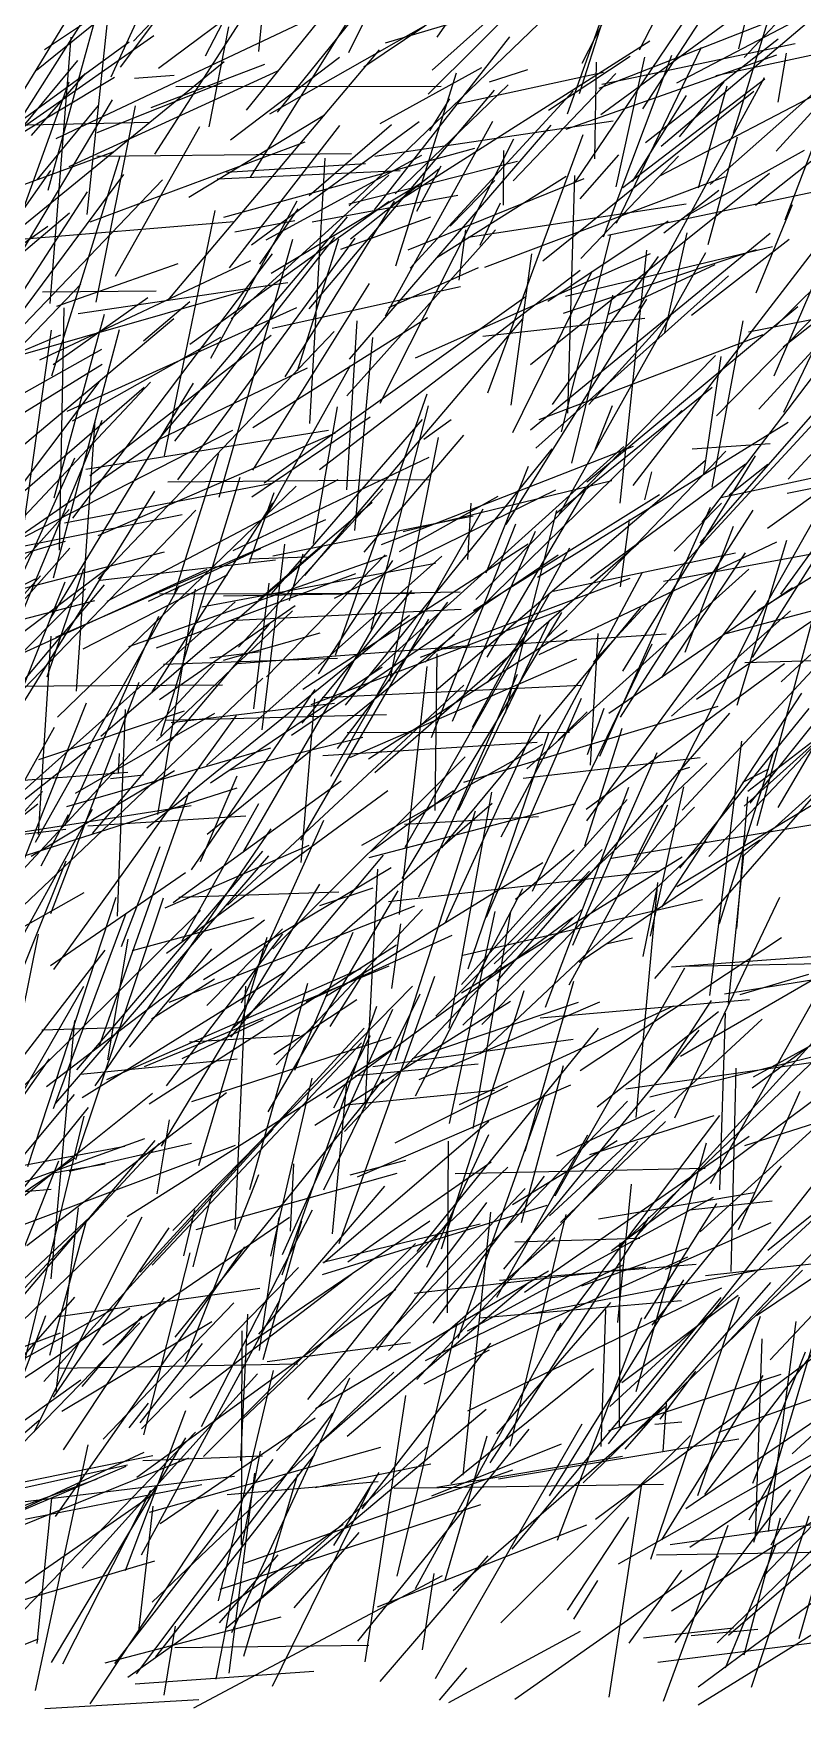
# Model space of a CAD drawing. Header units: metres. Extents: x 0 to 1019, y 0 to 619.
# Drawn here: x 886.1 to 942.9, y 0.1 to 123.7 of the extents above; entities that cross this region are included whole.
import ezdxf

# ---------------------------------------------------------------- set-up
doc = ezdxf.new("R2010")
doc.units = ezdxf.units.M

msp = doc.modelspace()

# ---------------------------------------------------------------- linework, layer by layer
at = {"color": 232}
for p, q in [((891.85, 120.55), (900.93, 140.31)), ((890.14, 65.23), (901.79, 65.96))]:
    msp.add_line(p, q, dxfattribs=at)
at = {"color": 230}
for p, q in [((892.53, 121.24), (906.87, 140.36)), ((926.14, 112.78), (934.02, 124.42)), ((902.83, 106.71), (905.67, 110.78)), ((934.7, 5.44), (939.62, 5.92))]:
    msp.add_line(p, q, dxfattribs=at)
at = {"color": 207}
for p, q in [((915.93, 123.47), (927.94, 140.63)), ((891.6, 47.96), (893.12, 56.87)), ((903.38, 25.68), (913.96, 27.07))]:
    msp.add_line(p, q, dxfattribs=at)
at = {"color": 127}
for p, q in [((909.41, 122.34), (918.08, 139.73)), ((879.04, 112.45), (895.01, 123.6)), ((909.41, 111.16), (921.86, 114.31)), ((905.88, 62.52), (906.9, 74.62)), ((873.48, 67.68), (893.08, 69.19))]:
    msp.add_line(p, q, dxfattribs=at)
at = {"color": 15}
for p, q in [((938.22, 122.6), (941.82, 137.61)), ((900.15, 82.22), (917.63, 82.5))]:
    msp.add_line(p, q, dxfattribs=at)
at = {"color": 168}
for p, q in [((883.28, 116.08), (895.13, 135.47)), ((934.73, 102.95), (941.93, 108.56)), ((907.26, 59.34), (911.2, 60.64)), ((904.48, 32.08), (911.48, 51.91)), ((928.63, 0.88), (931.06, 16.63))]:
    msp.add_line(p, q, dxfattribs=at)
at = {"color": 192}
for p, q in [((895.07, 114.82), (907.95, 134.82)), ((890.9, 83.48), (908.32, 101.73))]:
    msp.add_line(p, q, dxfattribs=at)
at = {"color": 213}
for p, q in [((926.44, 119.3), (931.77, 135.97)), ((936.09, 112.59), (953.86, 128.27)), ((909.89, 46.8), (918.97, 47.66))]:
    msp.add_line(p, q, dxfattribs=at)
at = {"color": 164}
for p, q in [((926.65, 121.55), (933.52, 135)), ((933.43, 85.52), (936.94, 89.06)), ((901.02, 35.42), (901.81, 53.39)), ((897.22, 33.47), (898.03, 36.88))]:
    msp.add_line(p, q, dxfattribs=at)
at = {"color": 91}
for p, q in [((938.6, 121.97), (951.32, 135.51)), ((883.61, 105.94), (888.74, 120.18)), ((930.84, 103.46), (940.1, 120.49)), ((919.45, 106.48), (937.23, 113.18)), ((897.32, 25.67), (902.75, 39.49)), ((914.33, 8.92), (925.08, 28.54))]:
    msp.add_line(p, q, dxfattribs=at)
at = {"color": 20}
msp.add_line((886.34, 121.04), (902.68, 134.23), dxfattribs=at)
at = {"color": 189}
for p, q in [((893.5, 123.16), (902.56, 132.79)), ((880.06, 83.52), (890.96, 97.98)), ((912.44, 75.9), (916.02, 93.9)), ((881.2, 12.96), (892.95, 17.94))]:
    msp.add_line(p, q, dxfattribs=at)
at = {"color": 215}
for p, q in [((902.77, 122.41), (903.8, 133.05)), ((924.11, 103.98), (933, 109.91)), ((908.42, 77.82), (915.2, 97.12)), ((912.76, 16.33), (932.66, 16.62))]:
    msp.add_line(p, q, dxfattribs=at)
at = {"color": 8}
for p, q in [((904.15, 117.93), (916.2, 132.88)), ((887.46, 98.46), (892.52, 114.7)), ((886.17, 20.47), (894.14, 36.35))]:
    msp.add_line(p, q, dxfattribs=at)
at = {"color": 186}
for p, q in [((940.98, 115.04), (957.66, 133.46)), ((887.6, 83.55), (892.48, 101.89)), ((914.71, 77.69), (930.2, 83.51)), ((932.02, 21.05), (934, 21.21))]:
    msp.add_line(p, q, dxfattribs=at)
at = {"color": 9}
for p, q in [((882.12, 112.61), (894.1, 131.51)), ((939.5, 104.6), (942.18, 111.11)), ((913.15, 85.48), (920.44, 89.57)), ((916.27, 63.61), (930.98, 81.36)), ((888.58, 66.65), (903.65, 70.99))]:
    msp.add_line(p, q, dxfattribs=at)
at = {"color": 103}
for p, q in [((902.15, 113.12), (913.62, 131.52)), ((899.09, 116.85), (900.55, 124.23)), ((938.19, 35.42), (942.75, 45.64))]:
    msp.add_line(p, q, dxfattribs=at)
at = {"color": 14}
for p, q in [((886.92, 122.55), (899.67, 131.08)), ((936, 62.97), (953.02, 80.97)), ((920.37, 53.75), (937.54, 73.55)), ((909.51, 39.45), (913.61, 40.55)), ((928.6, 19.59), (944.27, 39.44))]:
    msp.add_line(p, q, dxfattribs=at)
at = {"color": 157}
for p, q in [((895.36, 121.18), (908.34, 130.86)), ((902.23, 108.12), (914.6, 117.23)), ((917.84, 55.68), (935.52, 59.79))]:
    msp.add_line(p, q, dxfattribs=at)
at = {"color": 35}
for p, q in [((898.81, 122.09), (903.48, 131.09)), ((934.34, 110.28), (943.07, 115.13)), ((892.39, 69.12), (892.48, 70.56)), ((917.58, 44.66), (933.39, 51.94)), ((891.41, 3.43), (904.4, 6.82))]:
    msp.add_line(p, q, dxfattribs=at)
at = {"color": 191}
for p, q in [((915.27, 119.27), (926.17, 130.1)), ((898.95, 64.62), (917.22, 79.37)), ((873.89, 28.95), (887.29, 48.03)), ((926.03, 6.66), (927.8, 9.51))]:
    msp.add_line(p, q, dxfattribs=at)
at = {"color": 225}
for p, q in [((925.57, 117.81), (930.07, 130.39)), ((928.03, 117.76), (943.18, 128.86))]:
    msp.add_line(p, q, dxfattribs=at)
at = {"color": 205}
for p, q in [((933.64, 120.1), (953.54, 130.55)), ((909.45, 99.69), (924.36, 116.97)), ((914.45, 33.8), (927.84, 50.29))]:
    msp.add_line(p, q, dxfattribs=at)
at = {"color": 131}
for p, q in [((901.86, 118.07), (910.61, 128.92)), ((909.34, 33.04), (919.93, 40.43))]:
    msp.add_line(p, q, dxfattribs=at)
at = {"color": 233}
for p, q in [((930.89, 122.53), (934.5, 129.59)), ((885.31, 13.6), (897.59, 18.56)), ((905.36, 7.48), (910.17, 13.04))]:
    msp.add_line(p, q, dxfattribs=at)
at = {"color": 220}
for p, q in [((931.13, 118.18), (938.05, 128.82)), ((941.13, 118.67), (941.74, 122.29)), ((933.64, 60.74), (950.4, 70.86)), ((879.95, 36.25), (889.83, 53.38)), ((914.11, 48.06), (926.36, 52.2)), ((884.48, 15.22), (900.97, 17.21))]:
    msp.add_line(p, q, dxfattribs=at)
at = {"color": 109}
for p, q in [((915.56, 121.04), (923.35, 127.99)), ((938.94, 101.71), (953.38, 104.56))]:
    msp.add_line(p, q, dxfattribs=at)
at = {"color": 216}
for p, q in [((932.48, 115.43), (947.66, 128.27)), ((917.32, 118.53), (928.23, 120.89)), ((921.53, 94.28), (927.39, 106.2)), ((895.2, 78.37), (909.92, 83.86)), ((874.33, 0.37), (886.48, 5.2))]:
    msp.add_line(p, q, dxfattribs=at)
at = {"color": 98}
for p, q in [((890.07, 110.38), (891.76, 126.27)), ((887.64, 89.45), (891.37, 103.01))]:
    msp.add_line(p, q, dxfattribs=at)
at = {"color": 175}
for p, q in [((903.58, 117.8), (918.69, 126.41)), ((932.67, 109.02), (936.73, 112.18)), ((932.02, 53.96), (948.74, 73.15)), ((911.05, 63.37), (917.15, 67.85)), ((939.53, 29.08), (952.9, 38.06)), ((910.08, 5.03), (922.73, 20.69))]:
    msp.add_line(p, q, dxfattribs=at)
at = {"color": 247}
for p, q in [((937.82, 116.37), (941.11, 127.12)), ((894.49, 65.08), (913.88, 80.79)), ((895.9, 73.03), (912.18, 73.45)), ((922.17, 35.93), (925.26, 47.54)), ((902.77, 27.69), (912.06, 38.63)), ((897.67, 23), (909.61, 32.13))]:
    msp.add_line(p, q, dxfattribs=at)
at = {"color": 125}
for p, q in [((887.2, 112.18), (890.83, 125.32)), ((887.85, 103.61), (896.79, 106.75)), ((919.55, 83.92), (922.68, 91.78)), ((917.84, 50.52), (926.59, 59.03))]:
    msp.add_line(p, q, dxfattribs=at)
at = {"color": 26}
for p, q in [((909.43, 111.02), (924.67, 125.65)), ((936.51, 120.64), (955.09, 124.6)), ((940.91, 102.11), (950.76, 111.96)), ((896.55, 93.64), (908.38, 108.7)), ((939.3, 46.7), (958.04, 56.92)), ((894.84, 50.99), (899.48, 53.94))]:
    msp.add_line(p, q, dxfattribs=at)
at = {"color": 2}
for p, q in [((927.89, 119.7), (942.36, 125.36)), ((911.3, 110.71), (921.3, 123.5)), ((928.8, 62.85), (948.71, 66.17)), ((899.61, 2.21), (902.88, 19.06))]:
    msp.add_line(p, q, dxfattribs=at)
at = {"color": 120}
for p, q in [((941.63, 109.99), (947.52, 125.38)), ((910.52, 121.27), (915.03, 124.3)), ((935.19, 15.78), (939.82, 29.02))]:
    msp.add_line(p, q, dxfattribs=at)
at = {"color": 59}
for p, q in [((887.79, 115.99), (905.75, 124.46)), ((893.57, 120.45), (896.5, 120.65)), ((918.8, 81.94), (936.49, 99.97)), ((897.1, 56.75), (902.75, 66.88)), ((888.22, 22.01), (899.28, 28.63))]:
    msp.add_line(p, q, dxfattribs=at)
at = {"color": 90}
for p, q in [((912.12, 123.04), (916.84, 124.44)), ((910.55, 85.45), (917.9, 94.07)), ((936.82, 38.35), (937.22, 51.39)), ((906.96, 19.42), (924.62, 34.83))]:
    msp.add_line(p, q, dxfattribs=at)
at = {"color": 65}
for p, q in [((876.73, 111.13), (893.19, 123.13)), ((892.17, 105.83), (898.4, 116.88)), ((901.68, 10.79), (921.53, 17.67))]:
    msp.add_line(p, q, dxfattribs=at)
at = {"color": 27}
for p, q in [((887.34, 103.8), (888.89, 123.47)), ((887.78, 23.45), (889.45, 37.03)), ((940.4, 13.12), (942.46, 28.63))]:
    msp.add_line(p, q, dxfattribs=at)
at = {"color": 1}
for p, q in [((896.04, 104.02), (911.67, 122.53)), ((883.8, 100.55), (895.64, 112.92)), ((916.9, 109.51), (920.19, 112.88)), ((908.34, 82.04), (924.7, 90.04)), ((920.99, 73.56), (924.76, 88.51)), ((923.53, 51.06), (939, 52.4)), ((894.1, 11.41), (904.34, 30.26))]:
    msp.add_line(p, q, dxfattribs=at)
at = {"color": 31}
for p, q in [((912.76, 111.19), (931.63, 123.2)), ((929.15, 112.41), (931.27, 122)), ((926.54, 107.12), (933.76, 114.69)), ((895.78, 92.56), (899.54, 110.67)), ((881.16, 76.11), (898.94, 84.19)), ((938.06, 57.65), (938.89, 67.36)), ((889.72, 45.18), (904.68, 54.45)), ((911.53, 7.56), (926.98, 13.61)), ((914.86, 4.39), (915.71, 10.03))]:
    msp.add_line(p, q, dxfattribs=at)
at = {"color": 111}
for p, q in [((928.09, 119.99), (942.37, 123)), ((880.99, 106), (900.21, 121.68)), ((872.48, 108.7), (892.09, 120.52)), ((918.61, 81.14), (932.36, 89.69)), ((910.62, 3.5), (913.62, 23.17))]:
    msp.add_line(p, q, dxfattribs=at)
at = {"color": 45}
for p, q in [((929.18, 109.72), (935.45, 122.73)), ((894.89, 75.12), (903.8, 89.09)), ((876.61, 52.77), (887.66, 72.51)), ((897.1, 48.04), (903.1, 50.93)), ((920.33, 20.33), (928.75, 30.02))]:
    msp.add_line(p, q, dxfattribs=at)
at = {"color": 184}
for p, q in [((931.32, 115.68), (941.13, 123.35)), ((885.96, 116.21), (889.96, 120.78)), ((909.85, 87.05), (911.18, 101.28)), ((915.04, 77.31), (934, 95.9)), ((909.17, 74.13), (924.42, 93.06)), ((933.86, 62.1), (943.4, 73.89))]:
    msp.add_line(p, q, dxfattribs=at)
at = {"color": 5}
for p, q in [((939.45, 111.07), (954.57, 123.06)), ((920.84, 111.05), (920.86, 115.1)), ((887.34, 80.49), (897.94, 97.92)), ((924.76, 40.85), (932.02, 44.24)), ((875.73, 20.5), (892.05, 29.58))]:
    msp.add_line(p, q, dxfattribs=at)
at = {"color": 93}
for p, q in [((877.41, 107.3), (889.38, 121.74)), ((921.41, 96.3), (922.93, 107.47)), ((915.51, 71.76), (921.75, 87.54)), ((905.42, 47.18), (909.74, 57.38)), ((928.05, 19.4), (928.39, 29.5))]:
    msp.add_line(p, q, dxfattribs=at)
at = {"color": 133}
for p, q in [((894.8, 118.27), (903.2, 121.48)), ((927.26, 83.52), (938.7, 91.97)), ((901.27, 78.43), (911.91, 90.12)), ((895.31, 66.06), (898.09, 82.7)), ((890.47, 64.66), (903.54, 80.12)), ((883.65, 60.19), (899.48, 77.19)), ((909.48, 70.28), (926.24, 77.57))]:
    msp.add_line(p, q, dxfattribs=at)
at = {"color": 159}
for p, q in [((900.67, 115.88), (908.71, 121.99)), ((900.44, 59.36), (917.91, 75.62))]:
    msp.add_line(p, q, dxfattribs=at)
at = {"color": 80}
for p, q in [((911.72, 117.08), (919.24, 121.22)), ((935.36, 86.12), (951.82, 104.96)), ((887.77, 79.17), (907.72, 87.84)), ((883.57, 66.25), (901, 81.76)), ((898.67, 53.88), (912.53, 62.16)), ((924.24, 36.43), (939.94, 50.96)), ((912.98, 9.83), (917.43, 28.55))]:
    msp.add_line(p, q, dxfattribs=at)
at = {"color": 209}
for p, q in [((924.15, 118.08), (930.2, 122.06)), ((908.57, 70.93), (916.71, 81.74)), ((871.61, 62.97), (888.51, 64.99)), ((938.65, 41.63), (957.43, 47.61)), ((921.32, 19.43), (925.46, 36.53))]:
    msp.add_line(p, q, dxfattribs=at)
at = {"color": 102}
for p, q in [((925.46, 116.67), (941.01, 122.17)), ((915.4, 116.54), (916.86, 118.91)), ((902.4, 73.88), (903.53, 83.15)), ((895.25, 38.06), (896.16, 43.52)), ((935.75, 32.03), (951.2, 33.71)), ((909.28, 20.17), (922.67, 31.5)), ((875.36, 17.82), (893.23, 29.62))]:
    msp.add_line(p, q, dxfattribs=at)
at = {"color": 160}
for p, q in [((927.57, 114.49), (927.69, 121.62)), ((918.2, 84.9), (918.44, 89.05)), ((895.19, 71.5), (905.25, 81.11)), ((893.99, 32.27), (910.55, 50.28)), ((915.07, 25.76), (929.61, 32.78)), ((931.71, 11.09), (938.26, 30.46)), ((932.41, 21.41), (935.04, 24.95))]:
    msp.add_line(p, q, dxfattribs=at)
at = {"color": 110}
msp.add_line((928.21, 108.73), (933.27, 122.14), dxfattribs=at)
at = {"color": 84}
msp.add_line((932.37, 113.22), (949.88, 122.37), dxfattribs=at)
at = {"color": 88}
for p, q in [((888.76, 113.92), (904.17, 120.98)), ((934.77, 93.08), (940.54, 93.47)), ((878.57, 81), (895.8, 85.46)), ((911.33, 69.17), (930.8, 86.11)), ((906.38, 22.88), (917.02, 36.3))]:
    msp.add_line(p, q, dxfattribs=at)
at = {"color": 187}
for p, q in [((890.81, 116.42), (900.08, 120.13)), ((927.6, 93.03), (928.89, 96.28)), ((885.95, 63), (896.53, 69.32)), ((904.04, 47.59), (914.84, 59.06)), ((912.82, 41.82), (921.16, 46)), ((904.07, 19.09), (922.44, 38.46)), ((882.4, 25.65), (888.11, 27.79))]:
    msp.add_line(p, q, dxfattribs=at)
at = {"color": 239}
for p, q in [((912.89, 106.57), (917.35, 120.83)), ((941.32, 82.34), (951.09, 95.87)), ((895.57, 41.58), (907.27, 60.91))]:
    msp.add_line(p, q, dxfattribs=at)
at = {"color": 75}
for p, q in [((919.8, 120.16), (922.64, 121.08)), ((925.04, 35.93), (932.79, 43.4))]:
    msp.add_line(p, q, dxfattribs=at)
at = {"color": 47}
for p, q in [((921.54, 112.85), (929.13, 120.78)), ((940.33, 87.21), (947.55, 92.38)), ((929.48, 73.26), (939.28, 88.53)), ((914.33, 45.29), (922.26, 60.61)), ((893.99, 21.14), (898.6, 27.01)), ((931.18, 5.27), (937.83, 6.02))]:
    msp.add_line(p, q, dxfattribs=at)
at = {"color": 228}
for p, q in [((929.65, 112.37), (940.13, 120.4)), ((886.39, 112.94), (890.91, 118.43)), ((933.25, 54.81), (949.96, 56.04))]:
    msp.add_line(p, q, dxfattribs=at)
at = {"color": 81}
for p, q in [((933.84, 116.11), (937.12, 120.17)), ((879.28, 84.65), (894.29, 97.61)), ((902.73, 81.92), (911.14, 89.12)), ((926.5, 47.17), (941.37, 56.98))]:
    msp.add_line(p, q, dxfattribs=at)
at = {"color": 254}
for p, q in [((881.4, 101.17), (891.95, 118.83)), ((904.71, 98.38), (912.77, 111.35)), ((937.51, 89.68), (940.35, 91.94)), ((879.11, 84.64), (897.09, 88.21)), ((916.54, 58.08), (923.57, 73.44)), ((876, 58.66), (886.43, 66.85)), ((921.73, 59.82), (926.05, 63.45))]:
    msp.add_line(p, q, dxfattribs=at)
at = {"color": 142}
for p, q in [((896.62, 119.82), (916.24, 119.86)), ((906.49, 111.78), (912.56, 117.03)), ((914.24, 30.72), (931.34, 32.66))]:
    msp.add_line(p, q, dxfattribs=at)
at = {"color": 174}
for p, q in [((906.48, 103.41), (920.17, 119.55)), ((912.34, 59.65), (932.28, 61.9)), ((908.03, 50.4), (910.7, 54.62)), ((878.73, 37.68), (887.42, 38.39)), ((931.25, 28.82), (936.59, 37.35))]:
    msp.add_line(p, q, dxfattribs=at)
at = {"color": 29}
for p, q in [((912.84, 111.9), (921.17, 119.94)), ((876.33, 14.35), (893.06, 18.05))]:
    msp.add_line(p, q, dxfattribs=at)
at = {"color": 227}
for p, q in [((913.94, 106.42), (925.99, 119.47)), ((928.59, 103.01), (936.46, 106.67)), ((914.57, 59.98), (921.86, 76.42))]:
    msp.add_line(p, q, dxfattribs=at)
at = {"color": 138}
for p, q in [((923.74, 106.95), (939.33, 119.48)), ((888.41, 87.6), (903.71, 90.54)), ((884.47, 72.86), (895.08, 89.94)), ((921.66, 0.73), (936.72, 11.29))]:
    msp.add_line(p, q, dxfattribs=at)
at = {"color": 38}
for p, q in [((930.35, 112.8), (934.35, 119.17)), ((937.27, 79.43), (943.79, 81.15)), ((887.77, 44.76), (903.51, 63.01)), ((898.12, 35.43), (912.97, 39.57))]:
    msp.add_line(p, q, dxfattribs=at)
at = {"color": 40}
for p, q in [((935.24, 112.34), (937.36, 119.87)), ((879.64, 95.63), (892.79, 113.32)), ((873.94, 88.71), (891.18, 99.31)), ((897.8, 44.88), (912.53, 49.62)), ((942.16, 18.86), (958.6, 34.07)), ((889.7, 23.82), (894.14, 29.03))]:
    msp.add_line(p, q, dxfattribs=at)
at = {"color": 56}
for p, q in [((890.75, 103.9), (893.66, 118.4)), ((929.65, 76.65), (939.45, 92.56)), ((895.73, 77.16), (908.58, 77.61))]:
    msp.add_line(p, q, dxfattribs=at)
at = {"color": 16}
for p, q in [((897.6, 111.64), (907.62, 117.74)), ((870.56, 49.87), (886.79, 67.77)), ((908.69, 34.4), (915.75, 54.12)), ((918.17, 27.94), (936.35, 37.81)), ((899.9, 8.87), (919.17, 15.12)), ((886.96, 0.05), (898.32, 0.72))]:
    msp.add_line(p, q, dxfattribs=at)
at = {"color": 6}
msp.add_line((874.9, 116.77), (894.68, 117.18), dxfattribs=at)
at = {"color": 132}
for p, q in [((900.6, 106.43), (908.75, 116.94)), ((915.92, 107.19), (925.45, 113.21)), ((873.15, 99.63), (887.17, 109.5)), ((909.25, 90.04), (910.03, 102.51)), ((906, 75.33), (922.66, 86.06)), ((905.18, 71.92), (924.87, 85.25)), ((930.48, 34.73), (946.07, 51.89)), ((901.86, 26.87), (915.38, 36.05)), ((907.48, 33), (919.1, 35.84))]:
    msp.add_line(p, q, dxfattribs=at)
at = {"color": 58}
msp.add_line((911.32, 114.68), (928.93, 117.28), dxfattribs=at)
at = {"color": 221}
for p, q in [((912.11, 102.9), (920.04, 117.26)), ((922.82, 94.48), (940.54, 109)), ((919.64, 75.82), (922.45, 79.25)), ((898.52, 20.88), (906.73, 36.87)), ((925.56, 7.32), (930.09, 14.17))]:
    msp.add_line(p, q, dxfattribs=at)
at = {"color": 154}
for p, q in [((919.67, 97.21), (926.72, 116.27)), ((941.49, 100.61), (955.37, 111.53)), ((893.42, 56.02), (902.42, 58.45)), ((886.74, 50.17), (892.44, 50.35))]:
    msp.add_line(p, q, dxfattribs=at)
at = {"color": 83}
for p, q in [((890.3, 109.83), (906.18, 115.73)), ((887.44, 3.44), (897.37, 20.04))]:
    msp.add_line(p, q, dxfattribs=at)
at = {"color": 136}
for p, q in [((900.17, 110.17), (918.71, 115.27)), ((939.6, 81.14), (955.77, 91.22)), ((896.29, 72.86), (908.34, 74.3)), ((893.21, 48.89), (899.29, 56.14)), ((908.21, 35.09), (909.25, 46.22)), ((921.68, 34.52), (930.91, 34.77)), ((908.29, 12.09), (911.65, 17.49)), ((886.38, 4.85), (887.47, 15.59)), ((933.14, 12.17), (950.44, 14.57))]:
    msp.add_line(p, q, dxfattribs=at)
at = {"color": 66}
for p, q in [((911.73, 96.43), (921.6, 115.95)), ((917.12, 8.77), (932.89, 22.45))]:
    msp.add_line(p, q, dxfattribs=at)
at = {"color": 10}
for p, q in [((935.96, 108.15), (938.11, 116.1)), ((902.08, 84.94), (906.32, 85.09)), ((921.47, 11.82), (936.9, 30.41))]:
    msp.add_line(p, q, dxfattribs=at)
at = {"color": 231}
msp.add_line((936.57, 95.5), (956, 115.36), dxfattribs=at)
at = {"color": 7}
for p, q in [((877.99, 109.86), (892.01, 115.01)), ((880.98, 76.23), (891.48, 84.19)), ((930.51, 62.58), (939.53, 80.45)), ((930.62, 43.69), (932.24, 61.04)), ((920.33, 30.42), (927.05, 42.42))]:
    msp.add_line(p, q, dxfattribs=at)
at = {"color": 117}
for p, q in [((890.8, 114.68), (909.6, 114.88)), ((881.4, 65.61), (888.45, 83.24)), ((882.72, 38.65), (886.49, 57.24))]:
    msp.add_line(p, q, dxfattribs=at)
at = {"color": 147}
msp.add_line((900.37, 113.5), (910.63, 114.15), dxfattribs=at)
at = {"color": 41}
msp.add_line((903.3, 108.51), (914.81, 114.75), dxfattribs=at)
at = {"color": 124}
for p, q in [((906.52, 94.93), (907.67, 114.54)), ((924.44, 96.35), (932.27, 107.26)), ((876.67, 30.47), (889.15, 45.39)), ((937.01, 26.69), (949.27, 39.63)), ((910.39, 14.79), (919.89, 27.04)), ((893.73, 2.62), (908.22, 21.87))]:
    msp.add_line(p, q, dxfattribs=at)
at = {"color": 105}
for p, q in [((914.42, 110.62), (916.23, 113.96)), ((884.32, 108.47), (900.94, 109.85)), ((939.45, 80.19), (945.88, 91.58)), ((928.68, 22.34), (947.62, 39.77)), ((903.76, 1.69), (910.98, 16.38))]:
    msp.add_line(p, q, dxfattribs=at)
at = {"color": 46}
for p, q in [((926.49, 111.52), (929.34, 114.77)), ((937.44, 5.46), (954.6, 20.27))]:
    msp.add_line(p, q, dxfattribs=at)
at = {"color": 240}
for p, q in [((879.6, 102.57), (887.4, 113.61)), ((906.81, 86.08), (908.57, 96.16)), ((938.67, 77.29), (952.24, 77.68)), ((916.85, 43.24), (920.21, 58.9)), ((906.25, 52.26), (917.03, 57.15)), ((936.13, 38.82), (943.84, 52.53))]:
    msp.add_line(p, q, dxfattribs=at)
at = {"color": 141}
msp.add_line((899.68, 113.01), (913.21, 113.61), dxfattribs=at)
at = {"color": 64}
for p, q in [((900.71, 102.67), (912.36, 113.27)), ((924.49, 82.55), (937.96, 85.4)), ((887.41, 31.79), (889.16, 50.85)), ((915.82, 2.26), (926.65, 21.08))]:
    msp.add_line(p, q, dxfattribs=at)
at = {"color": 223}
msp.add_line((903.68, 106.03), (914.77, 112.7), dxfattribs=at)
at = {"color": 106}
for p, q in [((909.52, 108.58), (916.05, 113.75)), ((923.46, 95.24), (940.02, 101.52)), ((938.1, 74.15), (941.76, 86.33)), ((906.62, 74.19), (925.24, 81.22)), ((879.07, 38.96), (892.86, 41.58))]:
    msp.add_line(p, q, dxfattribs=at)
at = {"color": 129}
for p, q in [((913.78, 107.76), (926.79, 113.04)), ((928.52, 56.55), (930.35, 56.95)), ((887.93, 29), (902.84, 31.08)), ((916.8, 0.49), (926.51, 5.77))]:
    msp.add_line(p, q, dxfattribs=at)
at = {"color": 180}
for p, q in [((922.82, 99.29), (940.48, 113.43)), ((900.87, 85.56), (915.34, 92.45)), ((927.75, 44.49), (936.72, 51.51)), ((886.87, 24.19), (903.83, 42.83)), ((881.11, 13.42), (887.02, 29.06)), ((892.91, 10.23), (897.37, 22.06))]:
    msp.add_line(p, q, dxfattribs=at)
at = {"color": 13}
for p, q in [((925.58, 95.7), (926.11, 113.24)), ((889.58, 46.9), (901.16, 48.02)), ((917.27, 39.55), (935.72, 39.94))]:
    msp.add_line(p, q, dxfattribs=at)
at = {"color": 95}
for p, q in [((928.54, 108.85), (948.4, 113.04)), ((914.32, 99.8), (931.7, 107.5)), ((889.3, 75.18), (890.66, 95.17)), ((906.92, 16.36), (915.47, 18.12))]:
    msp.add_line(p, q, dxfattribs=at)
at = {"color": 3}
for p, q in [((883.78, 102.28), (890.1, 112.04)), ((891.03, 83.36), (903.98, 84.86)), ((901.53, 21.39), (921.16, 40.03)), ((899.86, 6.38), (904.18, 11.4))]:
    msp.add_line(p, q, dxfattribs=at)
at = {"color": 76}
for p, q in [((897.67, 100.79), (912.38, 111.35)), ((907.44, 74.7), (926.55, 75.61)), ((936.78, 58.01), (940.81, 70.75)), ((901.47, 52.17), (907.56, 65.64)), ((910.05, 39.31), (925.8, 46.1)), ((907.47, 32.1), (924.07, 37.21)), ((887.74, 14.22), (901.73, 34.14))]:
    msp.add_line(p, q, dxfattribs=at)
at = {"color": 42}
for p, q in [((899.21, 99.77), (905.6, 111.38)), ((871.25, 89.23), (891.17, 100.43)), ((903.69, 82.37), (914.85, 95.24)), ((922.56, 69.44), (938.95, 84.18)), ((917.51, 66.39), (924.26, 80.44)), ((933.52, 4.92), (942.06, 16.19))]:
    msp.add_line(p, q, dxfattribs=at)
at = {"color": 171}
for p, q in [((906.7, 109.84), (917.47, 111.81)), ((915.53, 15.76), (925.11, 19.59))]:
    msp.add_line(p, q, dxfattribs=at)
at = {"color": 55}
for p, q in [((940.82, 98.47), (946.58, 111.79)), ((878.97, 83.43), (888.48, 86.26)), ((913.35, 61.35), (925.13, 80.99)), ((929.34, 34.14), (947.38, 51.37)), ((936.75, 20.45), (954.75, 26.87))]:
    msp.add_line(p, q, dxfattribs=at)
at = {"color": 94}
msp.add_line((869.82, 94.46), (888.78, 110.49), dxfattribs=at)
at = {"color": 87}
for p, q in [((895.12, 93.48), (909.32, 110.21)), ((905.96, 72.8), (914.06, 82.6)), ((941.11, 66.58), (950.08, 81.85)), ((927.25, 69.71), (927.82, 79.44)), ((924.87, 71.56), (927.02, 73.64)), ((922.88, 29.21), (939.44, 32.4)), ((932.13, 11.4), (951.77, 11.72))]:
    msp.add_line(p, q, dxfattribs=at)
at = {"color": 238}
for p, q in [((908.82, 107.81), (915.47, 110.21)), ((879.21, 30.86), (890.18, 44.43)), ((916.7, 29.26), (916.77, 41.95))]:
    msp.add_line(p, q, dxfattribs=at)
at = {"color": 86}
for p, q in [((918.23, 108.7), (934.33, 111.15)), ((933.74, 69.28), (934.59, 69.56)), ((906.94, 22.21), (924.15, 32.38))]:
    msp.add_line(p, q, dxfattribs=at)
at = {"color": 123}
for p, q in [((919.12, 108.1), (920.61, 111.23)), ((907.68, 52.63), (923.74, 62.52)), ((932.81, 32.49), (940.61, 35.95)), ((919.07, 28.89), (933.98, 30.19))]:
    msp.add_line(p, q, dxfattribs=at)
at = {"color": 23}
for p, q in [((900.98, 109.09), (905.42, 109.92)), ((895.43, 74.56), (905.45, 81.49)), ((916.82, 50.3), (919.97, 67.72))]:
    msp.add_line(p, q, dxfattribs=at)
at = {"color": 252}
for p, q in [((909.27, 96.99), (920.25, 109.24)), ((887.89, 73.25), (905.52, 90.3)), ((899.14, 77.64), (902.89, 78.11)), ((898.92, 51.96), (904.52, 57.63)), ((931.81, 28.35), (941.36, 40.13)), ((902.03, 7.41), (915.3, 19.45))]:
    msp.add_line(p, q, dxfattribs=at)
at = {"color": 202}
for p, q in [((917.56, 105.53), (918.05, 109.24)), ((941.55, 95.78), (945.59, 104.25)), ((928.62, 73.55), (942.17, 82.82)), ((891.23, 26.91), (905.03, 36.33)), ((917.85, 17.29), (919.89, 36.71))]:
    msp.add_line(p, q, dxfattribs=at)
at = {"color": 128}
for p, q in [((925.11, 94.33), (928.77, 108.88)), ((922.29, 68.74), (935.36, 70.28)), ((918.6, 42.87), (921.37, 58.88))]:
    msp.add_line(p, q, dxfattribs=at)
at = {"color": 121}
for p, q in [((930.42, 90.35), (945.56, 110.02)), ((896.85, 59.95), (908.66, 60.36)), ((879.47, 40.57), (891.4, 56.05))]:
    msp.add_line(p, q, dxfattribs=at)
at = {"color": 222}
for p, q in [((932.76, 101.67), (934.41, 109.03)), ((935.71, 15.86), (950.69, 35.48))]:
    msp.add_line(p, q, dxfattribs=at)
at = {"color": 39}
for p, q in [((896.78, 90.79), (909.88, 108.62)), ((903.74, 101.97), (917.65, 105.05)), ((939.7, 96), (946.68, 103.6)), ((883.97, 83.24), (888.74, 88.58)), ((903.8, 85.16), (918.59, 88.11))]:
    msp.add_line(p, q, dxfattribs=at)
at = {"color": 82}
msp.add_line((899.83, 89.49), (905.28, 108.55), dxfattribs=at)
at = {"color": 244}
for p, q in [((905.62, 98.82), (908.68, 108.58)), ((887.39, 58.75), (893.93, 75.83)), ((932.52, 12.5), (940.01, 24.64))]:
    msp.add_line(p, q, dxfattribs=at)
at = {"color": 162}
for p, q in [((925.27, 103.09), (939.52, 107.78)), ((889.97, 91.57), (907.91, 94.44)), ((929.28, 28.56), (930.28, 38.77))]:
    msp.add_line(p, q, dxfattribs=at)
at = {"color": 226}
for p, q in [((925.41, 104.33), (940.71, 108.01)), ((902.31, 91.49), (910.93, 105.27)), ((889.78, 78.29), (900.48, 83.8)), ((920.54, 31.68), (935.07, 32.85)), ((878.69, 11.71), (894.28, 18.99))]:
    msp.add_line(p, q, dxfattribs=at)
at = {"color": 49}
for p, q in [((929.45, 89.06), (931.41, 107.75)), ((905.02, 81.88), (906.03, 85.32)), ((873.97, 51.34), (889.85, 60.31)), ((929.57, 24.12), (938.16, 30.57))]:
    msp.add_line(p, q, dxfattribs=at)
at = {"color": 126}
for p, q in [((886.59, 99.63), (902.16, 106.98)), ((891.81, 68.72), (894.25, 69)), ((923.94, 51.85), (930.1, 68.09)), ((918.69, 26.25), (934.45, 33.41)), ((888.32, 19.16), (895.8, 30.39)), ((928.62, 20.58), (941.35, 24.75))]:
    msp.add_line(p, q, dxfattribs=at)
at = {"color": 53}
for p, q in [((889.03, 87.95), (903.76, 107.47)), ((888.76, 39.73), (897.79, 41.79)), ((924.82, 12.48), (931.04, 28.93))]:
    msp.add_line(p, q, dxfattribs=at)
at = {"color": 37}
msp.add_line((912.37, 103.51), (918.99, 106.47), dxfattribs=at)
at = {"color": 12}
for p, q in [((924.95, 88.22), (935.79, 107.56)), ((903.35, 88.18), (909.53, 99.21)), ((894.2, 18.37), (903.02, 18.71))]:
    msp.add_line(p, q, dxfattribs=at)
at = {"color": 201}
msp.add_line((877.17, 92.25), (889.61, 105.23), dxfattribs=at)
at = {"color": 43}
for p, q in [((889.42, 103.07), (904.91, 105.36)), ((880.47, 73.12), (889.18, 92.41)), ((941.79, 89.8), (949.18, 91.26))]:
    msp.add_line(p, q, dxfattribs=at)
at = {"color": 250}
for p, q in [((907.23, 91.53), (926.49, 106.26)), ((932.74, 47.03), (936.19, 52.32)), ((893.89, 5.75), (894.95, 15))]:
    msp.add_line(p, q, dxfattribs=at)
at = {"color": 150}
msp.add_line((923.22, 93.12), (937.44, 105.84), dxfattribs=at)
at = {"color": 253}
for p, q in [((882.61, 99.29), (902.13, 104.87)), ((935.1, 74.58), (952.6, 86.51)), ((931.69, 57.08), (934.15, 68.1))]:
    msp.add_line(p, q, dxfattribs=at)
at = {"color": 85}
for p, q in [((886.77, 104.65), (895.18, 104.74)), ((915.86, 75.24), (935.72, 92.2)), ((906.89, 43.13), (921.35, 52.28))]:
    msp.add_line(p, q, dxfattribs=at)
at = {"color": 44}
for p, q in [((887.57, 99.29), (894.55, 104.24)), ((896.48, 82.19), (899.81, 92.73)), ((903.01, 72.31), (904.68, 86.02)), ((886.26, 64.02), (896.91, 82.97)), ((882.22, 54.71), (890.02, 74.31)), ((892.61, 56.31), (895.48, 63.7))]:
    msp.add_line(p, q, dxfattribs=at)
at = {"color": 177}
for p, q in [((894.24, 101.04), (897.66, 103.94)), ((938.5, 68.46), (940.42, 69.44)), ((910.61, 44.41), (911.56, 62.02)), ((895.77, 1.03), (896.6, 6.14))]:
    msp.add_line(p, q, dxfattribs=at)
at = {"color": 214}
for p, q in [((903.16, 90.56), (922.51, 104.33)), ((898.89, 69.69), (916.27, 85.14))]:
    msp.add_line(p, q, dxfattribs=at)
at = {"color": 30}
for p, q in [((921.02, 87.49), (931.41, 104.12)), ((907.75, 45.14), (925.93, 58.46)), ((921.49, 37.28), (929.22, 41.99)), ((891.26, 19.94), (900.92, 30))]:
    msp.add_line(p, q, dxfattribs=at)
at = {"color": 179}
for p, q in [((925.87, 92.02), (928.92, 104.42)), ((934.6, 11.97), (945.56, 19.33))]:
    msp.add_line(p, q, dxfattribs=at)
at = {"color": 24}
msp.add_line((880.31, 89.09), (896.48, 102.7), dxfattribs=at)
at = {"color": 249}
for p, q in [((888.04, 85.59), (888.39, 103.49)), ((916.23, 78.3), (932.84, 79.4))]:
    msp.add_line(p, q, dxfattribs=at)
at = {"color": 113}
for p, q in [((888.59, 95.86), (905.57, 103.5)), ((927.95, 70.38), (936.12, 88.77)), ((879.61, 63.88), (897.75, 66.72))]:
    msp.add_line(p, q, dxfattribs=at)
at = {"color": 17}
for p, q in [((902.32, 94.64), (915.23, 102.77)), ((917.07, 72.96), (923.19, 87)), ((925.68, 53.49), (932.96, 66.77)), ((893.03, 36.38), (912.76, 48.84)), ((894.26, 20.27), (897.68, 33.69))]:
    msp.add_line(p, q, dxfattribs=at)
at = {"color": 116}
for p, q in [((919.31, 101.38), (931.26, 102.72)), ((917.74, 53.52), (929.96, 67.18)), ((879.52, 19.42), (889.18, 30.42))]:
    msp.add_line(p, q, dxfattribs=at)
at = {"color": 255}
msp.add_line((926.98, 90.64), (942.58, 103.57), dxfattribs=at)
at = {"color": 211}
for p, q in [((927.14, 96.35), (933.28, 103.11)), ((940.54, 25.79), (950.76, 36.71)), ((894.69, 14.56), (911.78, 19.34))]:
    msp.add_line(p, q, dxfattribs=at)
at = {"color": 148}
for p, q in [((868.8, 93.36), (888.13, 101.49)), ((913.52, 65.35), (923.42, 65.91)), ((909.09, 42.67), (927.19, 61.88))]:
    msp.add_line(p, q, dxfattribs=at)
at = {"color": 22}
for p, q in [((884.67, 82.17), (887.44, 101.82)), ((926.85, 63.75), (929.59, 72.45)), ((933.91, 48.21), (948.64, 56.76))]:
    msp.add_line(p, q, dxfattribs=at)
at = {"color": 107}
for p, q in [((890.28, 91.11), (903.66, 101.47)), ((898.33, 40.14), (903.37, 57))]:
    msp.add_line(p, q, dxfattribs=at)
at = {"color": 57}
for p, q in [((906.15, 83.72), (922.25, 102.66)), ((932.65, 83.29), (946.31, 85.81)), ((920.85, 32.49), (935.28, 50.15)), ((929.83, 19.2), (940.58, 31.52))]:
    msp.add_line(p, q, dxfattribs=at)
at = {"color": 140}
for p, q in [((936.25, 90.25), (938.53, 102.52)), ((915.16, 32.65), (919.76, 42.44))]:
    msp.add_line(p, q, dxfattribs=at)
at = {"color": 100}
for p, q in [((888.99, 95.13), (899.96, 101.31)), ((878.55, 80.8), (894.75, 97.98)), ((869.21, 74.93), (886.26, 83.48)), ((937.16, 52.83), (953.24, 55.39)), ((912.33, 26.48), (930, 44.89)), ((889.7, 10.42), (902.67, 24.76))]:
    msp.add_line(p, q, dxfattribs=at)
at = {"color": 78}
for p, q in [((895.37, 93.75), (906.35, 99.05)), ((915.79, 66.35), (915.93, 77.92)), ((898.44, 62.59), (901.16, 68.93)), ((901.49, 12.17), (901.52, 27.93))]:
    msp.add_line(p, q, dxfattribs=at)
at = {"color": 134}
msp.add_line((935.64, 91.23), (936.91, 99.88), dxfattribs=at)
at = {"color": 229}
for p, q in [((935.51, 87.65), (943.59, 98.25)), ((876.33, 69), (889.96, 82.72)), ((941.34, 75.86), (946.46, 80.6)), ((926.93, 66.46), (941.58, 77.21)), ((902.82, 26.49), (904.27, 36.3))]:
    msp.add_line(p, q, dxfattribs=at)
at = {"color": 167}
msp.add_line((941.87, 90.82), (948.32, 97.83), dxfattribs=at)
at = {"color": 108}
for p, q in [((924.73, 88.31), (936.24, 97.61)), ((917.89, 68.45), (936.7, 74.06)), ((885.06, 24.01), (889.85, 43.78))]:
    msp.add_line(p, q, dxfattribs=at)
at = {"color": 77}
for p, q in [((902.24, 89.53), (910.98, 95.44)), ((879.72, 5.32), (894.91, 15.86)), ((937.24, 3.06), (940.99, 12.2))]:
    msp.add_line(p, q, dxfattribs=at)
at = {"color": 206}
for p, q in [((911.05, 79.75), (915.29, 96.25)), ((882.58, 47.84), (888.54, 62.64))]:
    msp.add_line(p, q, dxfattribs=at)
at = {"color": 33}
for p, q in [((927.48, 77.33), (944, 95.24)), ((930.11, 4.88), (934, 10.26))]:
    msp.add_line(p, q, dxfattribs=at)
at = {"color": 25}
for p, q in [((882.8, 85.22), (900.85, 94.44)), ((874.64, 63.21), (891.36, 83.02)), ((932.65, 0.6), (937.43, 13.58))]:
    msp.add_line(p, q, dxfattribs=at)
at = {"color": 70}
for p, q in [((884.29, 78.56), (891.19, 95.19)), ((897.78, 61.97), (906.92, 75.29)), ((894.66, 44.7), (912.93, 56.45)), ((896.41, 35.36), (914.12, 53.39)), ((894.88, 7.91), (912.72, 24.88))]:
    msp.add_line(p, q, dxfattribs=at)
at = {"color": 193}
for p, q in [((890.89, 86.66), (908.43, 94.24)), ((931.26, 89.3), (931.8, 91.38)), ((920.15, 55.03), (935.86, 69.85)), ((893.09, 2.36), (909, 13.66))]:
    msp.add_line(p, q, dxfattribs=at)
at = {"color": 203}
msp.add_line((914.95, 93.79), (916.97, 95.23), dxfattribs=at)
at = {"color": 200}
for p, q in [((923.34, 83.58), (941.86, 95.03)), ((911.18, 47.45), (925.99, 49.47))]:
    msp.add_line(p, q, dxfattribs=at)
at = {"color": 52}
for p, q in [((885.28, 86.74), (895.13, 93.56)), ((889.32, 47.2), (903.05, 63.36)), ((889.24, 40.58), (895.73, 59.91)), ((894.31, 47.47), (912.38, 54.9))]:
    msp.add_line(p, q, dxfattribs=at)
at = {"color": 169}
for p, q in [((911.12, 76.49), (929.72, 93.25)), ((927.86, 36.2), (939.35, 38.16)), ((887.59, 23.04), (896.14, 35.55))]:
    msp.add_line(p, q, dxfattribs=at)
at = {"color": 237}
for p, q in [((911.81, 86.01), (930.44, 93.27)), ((894.1, 20.71), (905.7, 32.61)), ((935.21, 0.31), (949.68, 9.27))]:
    msp.add_line(p, q, dxfattribs=at)
at = {"color": 21}
for p, q in [((924.09, 79.19), (937.25, 92.9)), ((919.62, 77.68), (926.96, 90.14)), ((929.48, 82.89), (930.14, 87.85)), ((881.4, 79.47), (890.64, 81.86)), ((900.78, 50.27), (920, 66.9)), ((929.88, 45.81), (947.7, 48.35)), ((926.61, 31.26), (934.43, 34.06))]:
    msp.add_line(p, q, dxfattribs=at)
at = {"color": 156}
for p, q in [((936.88, 89.47), (952.98, 92.94)), ((933.49, 43.68), (941.24, 59.97))]:
    msp.add_line(p, q, dxfattribs=at)
at = {"color": 185}
for p, q in [((891.55, 81.83), (908.62, 90.81)), ((927.03, 70.5), (928.27, 73.91)), ((922.39, 30.79), (938.97, 42.32)), ((872.67, 12.23), (889.61, 24.32))]:
    msp.add_line(p, q, dxfattribs=at)
at = {"color": 97}
msp.add_line((895.51, 71.91), (901.37, 90.98), dxfattribs=at)
at = {"color": 50}
for p, q in [((896.04, 90.63), (915.44, 90.8)), ((900.67, 69.36), (910.43, 71.77)), ((893.74, 17.14), (912.89, 31.02))]:
    msp.add_line(p, q, dxfattribs=at)
at = {"color": 241}
for p, q in [((913.41, 86.96), (928.84, 90.72)), ((901.43, 18.35), (901.94, 29.18))]:
    msp.add_line(p, q, dxfattribs=at)
at = {"color": 92}
for p, q in [((902.08, 84.69), (903.9, 89.85)), ((878.69, 32.54), (894.9, 45.49)), ((884.98, 31.35), (890.69, 36.73))]:
    msp.add_line(p, q, dxfattribs=at)
at = {"color": 63}
for p, q in [((939.23, 77.67), (947.06, 90.06)), ((929.32, 10.73), (944, 19.02))]:
    msp.add_line(p, q, dxfattribs=at)
at = {"color": 198}
for p, q in [((880.95, 70.73), (898.11, 88.54)), ((929.39, 20.8), (929.44, 34.44))]:
    msp.add_line(p, q, dxfattribs=at)
at = {"color": 4}
for p, q in [((908.08, 68.9), (919.33, 88.65)), ((931.16, 55.57), (932.2, 60.77)), ((907.54, 32.97), (919.76, 43.41)), ((939.32, 12.33), (945.04, 31.49))]:
    msp.add_line(p, q, dxfattribs=at)
at = {"color": 19}
msp.add_line((934.26, 78.05), (937.83, 87.36), dxfattribs=at)
at = {"color": 236}
for p, q in [((874.21, 69.29), (888.8, 85.74)), ((922.98, 60.4), (931.82, 78.68)), ((917.49, 27.39), (923.8, 45.23)), ((875.52, 5.16), (895.07, 10.96))]:
    msp.add_line(p, q, dxfattribs=at)
at = {"color": 145}
msp.add_line((891.09, 71.85), (907.43, 85.87), dxfattribs=at)
at = {"color": 178}
for p, q in [((894.61, 81.81), (902.91, 85.7)), ((887.7, 39.62), (891.41, 40.28)), ((939.24, 16.69), (943.13, 26.4)), ((899.78, 8), (903.84, 25))]:
    msp.add_line(p, q, dxfattribs=at)
at = {"color": 170}
for p, q in [((918.55, 72.52), (925.74, 85.77)), ((939.06, 66.91), (951.97, 83.12)), ((885.06, 35.67), (901.04, 41.64)), ((888.29, 3.34), (894.77, 16.17)), ((932.24, 3.47), (945.02, 5.07))]:
    msp.add_line(p, q, dxfattribs=at)
at = {"color": 151}
for p, q in [((923.46, 77.89), (941.02, 86.19)), ((900.14, 77.47), (907.28, 79.47)), ((919.57, 58.48), (926.6, 74.66)), ((932.52, 59.23), (942.87, 75.02)), ((902.09, 38.37), (906.39, 53.6))]:
    msp.add_line(p, q, dxfattribs=at)
at = {"color": 210}
for p, q in [((932.52, 76.19), (938.71, 85.39)), ((912.85, 47.91), (918.77, 66.34))]:
    msp.add_line(p, q, dxfattribs=at)
at = {"color": 135}
for p, q in [((934.02, 66.38), (952.21, 85.95)), ((907.49, 70.42), (923.32, 71.41)), ((881.73, 42.41), (898.46, 58.97)), ((939.2, 45.89), (956.02, 58.21)), ((924.83, 27.93), (936.8, 43.83)), ((895.14, 3.87), (906.89, 18.81))]:
    msp.add_line(p, q, dxfattribs=at)
at = {"color": 114}
msp.add_line((887.12, 76.24), (889.84, 84.24), dxfattribs=at)
at = {"color": 32}
for p, q in [((893.16, 78.46), (912.23, 85.18)), ((938.62, 66.69), (950.74, 77.58)), ((922.44, 41.2), (926.02, 53.75)), ((940.36, 33.89), (953.25, 44.25)), ((936.61, 4.89), (956.54, 24.39))]:
    msp.add_line(p, q, dxfattribs=at)
at = {"color": 217}
for p, q in [((898.55, 81.39), (915.81, 84.62)), ((895.95, 46.03), (904.54, 57.26))]:
    msp.add_line(p, q, dxfattribs=at)
at = {"color": 183}
for p, q in [((903.33, 76.24), (912.08, 85.23)), ((904.51, 33.57), (912.66, 51.7)), ((931.64, 45.23), (946.73, 48.94)), ((918.2, 22.03), (936.95, 31.12))]:
    msp.add_line(p, q, dxfattribs=at)
at = {"color": 158}
for p, q in [((907.16, 76.46), (912.66, 84.83)), ((883.37, 28.96), (887.99, 40.5)), ((900.42, 15.85), (911.58, 16.82))]:
    msp.add_line(p, q, dxfattribs=at)
at = {"color": 68}
for p, q in [((871.5, 66.73), (886.63, 83.68)), ((910.38, 63.79), (923.73, 71.27)), ((880.59, 16.25), (886.53, 21.34))]:
    msp.add_line(p, q, dxfattribs=at)
at = {"color": 173}
for p, q in [((920.67, 64.42), (931.1, 83.95)), ((919.23, 50.55), (934.95, 66.62))]:
    msp.add_line(p, q, dxfattribs=at)
at = {"color": 194}
for p, q in [((939.57, 65.25), (944.48, 83.47)), ((907.57, 38.35), (914.68, 52.83))]:
    msp.add_line(p, q, dxfattribs=at)
at = {"color": 18}
for p, q in [((895.43, 82.36), (914.26, 82.41)), ((942.66, 5.23), (944.96, 13.22))]:
    msp.add_line(p, q, dxfattribs=at)
at = {"color": 212}
for p, q in [((913.56, 63.66), (924.2, 82.32)), ((939.15, 1.62), (943.41, 14.27))]:
    msp.add_line(p, q, dxfattribs=at)
at = {"color": 34}
for p, q in [((926.98, 65.61), (939.46, 82.61)), ((925.95, 56.43), (932.19, 70.64)), ((914.43, 24.34), (930.76, 41.93)), ((893.63, 1.87), (906.82, 2.8))]:
    msp.add_line(p, q, dxfattribs=at)
at = {"color": 73}
for p, q in [((888.44, 65.26), (895.37, 80.71)), ((920.46, 17.02), (938.22, 19.97))]:
    msp.add_line(p, q, dxfattribs=at)
at = {"color": 36}
msp.add_line((900.58, 80.38), (917.71, 81.24), dxfattribs=at)
at = {"color": 242}
for p, q in [((901.64, 63.35), (911.86, 81)), ((930.63, 23.47), (935.83, 41.81)), ((881.6, 3.38), (898.07, 20.45))]:
    msp.add_line(p, q, dxfattribs=at)
at = {"color": 11}
for p, q in [((905.86, 64.16), (915.31, 80.5)), ((896.57, 27.47), (912, 46.52)), ((932.63, 19.02), (932.88, 22.61))]:
    msp.add_line(p, q, dxfattribs=at)
at = {"color": 208}
for p, q in [((933.25, 73.32), (942.03, 81.11)), ((926.42, 55.17), (939.77, 64.2)), ((909.19, 44.62), (920.17, 45.7)), ((886.27, 1.38), (890.16, 19.53)), ((911.72, 2.04), (919.7, 11.33))]:
    msp.add_line(p, q, dxfattribs=at)
at = {"color": 104}
for p, q in [((886.49, 64.58), (887.41, 79.23)), ((915.64, 28.5), (923.85, 39.36))]:
    msp.add_line(p, q, dxfattribs=at)
at = {"color": 204}
for p, q in [((910.87, 70.17), (925.54, 79.69)), ((899.2, 68.41), (911.87, 76.96))]:
    msp.add_line(p, q, dxfattribs=at)
at = {"color": 89}
for p, q in [((938.43, 62.91), (957.18, 79.82)), ((938.99, 13.99), (941.01, 17.54))]:
    msp.add_line(p, q, dxfattribs=at)
at = {"color": 139}
for p, q in [((901.17, 77.22), (918.32, 78.54)), ((883.05, 52.99), (890.48, 66.46)), ((903.64, 33.45), (906.69, 46.59))]:
    msp.add_line(p, q, dxfattribs=at)
at = {"color": 96}
for p, q in [((913.14, 58.68), (915.2, 77)), ((915.91, 16.4), (929.62, 18.69))]:
    msp.add_line(p, q, dxfattribs=at)
at = {"color": 118}
msp.add_line((882.62, 75.53), (900.08, 75.65), dxfattribs=at)
at = {"color": 28}
for p, q in [((884.89, 58.87), (903.06, 76.14)), ((937.65, 32.31), (938.01, 47.34)), ((877.33, 32.69), (889.16, 40.72)), ((939.99, 9.78), (949.82, 20.02))]:
    msp.add_line(p, q, dxfattribs=at)
at = {"color": 219}
for p, q in [((886.51, 70.12), (897.27, 73.71)), ((890.67, 46.03), (903.68, 65.02)), ((898.67, 18.67), (914.33, 34.39))]:
    msp.add_line(p, q, dxfattribs=at)
at = {"color": 199}
for p, q in [((887.62, 54.62), (901.12, 73.38)), ((900.68, 49.63), (911.96, 63.07)), ((912.59, 53.21), (913.25, 58)), ((895.46, 13.71), (906.93, 21.51))]:
    msp.add_line(p, q, dxfattribs=at)
at = {"color": 143}
for p, q in [((889.22, 67.63), (899.51, 73.55)), ((935.35, 35.26), (953, 51.27))]:
    msp.add_line(p, q, dxfattribs=at)
at = {"color": 176}
for p, q in [((892.32, 58.56), (892.92, 73.81)), ((938.62, 4.01), (941.29, 14.12))]:
    msp.add_line(p, q, dxfattribs=at)
at = {"color": 48}
msp.add_line((938.88, 67.78), (947.14, 74.15), dxfattribs=at)
at = {"color": 196}
for p, q in [((909.28, 72.11), (925.71, 72.14)), ((887.6, 44.35), (892.96, 58.79))]:
    msp.add_line(p, q, dxfattribs=at)
at = {"color": 144}
for p, q in [((918.22, 54.67), (924.17, 72.11)), ((905.11, 35.3), (905.35, 40.28))]:
    msp.add_line(p, q, dxfattribs=at)
at = {"color": 99}
for p, q in [((884.54, 66.47), (890.33, 71.04)), ((910.91, 62.88), (926.18, 66.87)), ((885.69, 40.07), (892.21, 59.97)), ((903.09, 25.82), (905.93, 36.05))]:
    msp.add_line(p, q, dxfattribs=at)
at = {"color": 152}
for p, q in [((936.07, 52.71), (938.44, 71.49)), ((920.64, 6.38), (934.65, 20.2))]:
    msp.add_line(p, q, dxfattribs=at)
at = {"color": 60}
for p, q in [((903.79, 56.14), (918, 70.32)), ((882.83, 38.02), (894.33, 42.13)), ((890.31, 0.4), (899.79, 14.71))]:
    msp.add_line(p, q, dxfattribs=at)
at = {"color": 115}
for p, q in [((896.42, 59.57), (908.84, 68.56)), ((891.53, 46.5), (910.32, 54.7)), ((934.29, 14.83), (954.08, 28.29)), ((933.24, 7.27), (947.91, 16.55))]:
    msp.add_line(p, q, dxfattribs=at)
at = {"color": 224}
for p, q in [((884.43, 62.7), (901.15, 68.03)), ((887.38, 54.91), (897.35, 61.78)), ((887.99, 25.18), (905.63, 25.51)), ((892.13, 3.38), (903.83, 18.44)), ((881.64, 13.29), (898.56, 16.58))]:
    msp.add_line(p, q, dxfattribs=at)
at = {"color": 165}
for p, q in [((890.96, 48.94), (897.61, 67.75)), ((894.87, 32.79), (910.34, 49.2))]:
    msp.add_line(p, q, dxfattribs=at)
at = {"color": 112}
for p, q in [((895.94, 55.83), (912.29, 67.85)), ((886.68, 62.28), (888.69, 66.06)), ((897.64, 49.28), (905.76, 49.78))]:
    msp.add_line(p, q, dxfattribs=at)
at = {"color": 181}
msp.add_line((895.85, 59.18), (906.47, 63.81), dxfattribs=at)
at = {"color": 101}
for p, q in [((915.84, 51.18), (928.12, 63.49)), ((911.48, 26.5), (919.6, 37.42)), ((879.32, 13.48), (893.97, 28.54))]:
    msp.add_line(p, q, dxfattribs=at)
at = {"color": 248}
for p, q in [((919.1, 48.4), (935.81, 64.1)), ((872.06, 10.21), (890.83, 17.01))]:
    msp.add_line(p, q, dxfattribs=at)
at = {"color": 251}
for p, q in [((917.73, 52.9), (934.03, 62.93)), ((926.72, 16.71), (942.92, 32.41))]:
    msp.add_line(p, q, dxfattribs=at)
at = {"color": 235}
for p, q in [((937.45, 52.11), (938.58, 63.08)), ((928.81, 33.88), (945.82, 46.54))]:
    msp.add_line(p, q, dxfattribs=at)
at = {"color": 74}
msp.add_line((903.45, 44.12), (913.04, 60.44), dxfattribs=at)
at = {"color": 218}
for p, q in [((887.07, 45.98), (903.18, 58.29)), ((916.93, 16.66), (927.49, 25.17))]:
    msp.add_line(p, q, dxfattribs=at)
at = {"color": 67}
for p, q in [((896.14, 52.22), (914.28, 59.33)), ((887.31, 26.14), (890, 35.97))]:
    msp.add_line(p, q, dxfattribs=at)
at = {"color": 62}
for p, q in [((924.66, 37.91), (934.23, 54.74)), ((939.45, 12.79), (939.93, 27.35)), ((896.56, 4.56), (910.88, 4.74))]:
    msp.add_line(p, q, dxfattribs=at)
at = {"color": 61}
for p, q in [((934.11, 54.87), (950.73, 55.18)), ((897.96, 0.1), (916.32, 9.88))]:
    msp.add_line(p, q, dxfattribs=at)
at = {"color": 197}
for p, q in [((938.32, 52.77), (943.39, 54.27)), ((874.23, 17.93), (893.01, 36.17)), ((927.62, 14.03), (943.9, 26.13))]:
    msp.add_line(p, q, dxfattribs=at)
at = {"color": 166}
msp.add_line((903.86, 48.38), (909.99, 52.41), dxfattribs=at)
at = {"color": 146}
for p, q in [((914.6, 46.5), (927.94, 52.23)), ((878.72, 22.75), (895.11, 41.99)), ((878.74, 15.43), (894.92, 18.74))]:
    msp.add_line(p, q, dxfattribs=at)
at = {"color": 79}
for p, q in [((916.26, 34), (922.37, 53.07)), ((908.31, 44.4), (911.01, 49.74)), ((934.56, 36.87), (940.68, 37.55))]:
    msp.add_line(p, q, dxfattribs=at)
at = {"color": 195}
msp.add_line((885.62, 34.25), (900.36, 45.55), dxfattribs=at)
at = {"color": 71}
msp.add_line((927.21, 40.97), (936.39, 43.84), dxfattribs=at)
at = {"color": 153}
for p, q in [((883.28, 28.78), (895.4, 41.78)), ((940.61, 12.14), (951.48, 31.28)), ((916.49, 9.45), (919.62, 20.19))]:
    msp.add_line(p, q, dxfattribs=at)
at = {"color": 188}
msp.add_line((897.92, 32.67), (899.35, 38.3), dxfattribs=at)
at = {"color": 161}
for p, q in [((919.85, 18.19), (931.6, 36.33)), ((900.31, 5.98), (919.55, 22.15))]:
    msp.add_line(p, q, dxfattribs=at)
at = {"color": 182}
msp.add_line((924.22, 15.76), (934.15, 31.71), dxfattribs=at)
at = {"color": 119}
for p, q in [((914.97, 24.02), (919.8, 26.54)), ((935.21, 1.64), (951.24, 13.5))]:
    msp.add_line(p, q, dxfattribs=at)
at = {"color": 245}
msp.add_line((900.77, 5.67), (909.48, 24.47), dxfattribs=at)
at = {"color": 149}
msp.add_line((893.17, 20.78), (894.6, 22.6), dxfattribs=at)
at = {"color": 137}
msp.add_line((900.58, 2.66), (902.47, 17.44), dxfattribs=at)
at = {"color": 51}
msp.add_line((901.66, 3.92), (905.65, 17.36), dxfattribs=at)
at = {"color": 190}
msp.add_line((916.11, 0.66), (918.12, 3.05), dxfattribs=at)

doc.saveas('drawing.dxf')
